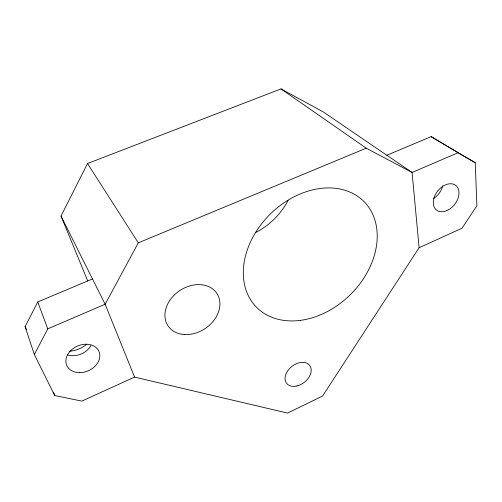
<?xml version="1.0" encoding="UTF-8"?>
<svg xmlns="http://www.w3.org/2000/svg" width="502" height="502" viewBox="0 0 502 502"><rect width="100%" height="100%" fill="white"/><g stroke="black" fill="none" stroke-linecap="round" stroke-linejoin="round"><path stroke-width="0.75" d="M87.762 281.032L61.006 216.029L87.511 163.526L280.969 88.91L322.999 111.751L412.079 172.468L419.107 247.724L322.573 396.022L287.577 413.09L134.58 377.109L81.807 401.111L54.731 395.532L34.349 354.537L25.1 326.626L37.763 301.947L92.487 278.949M34.349 354.537L47.765 328.86L105.138 304.231L138.307 242.842L366.265 148.19L412.079 172.468L458.031 152.746L475.237 162.736L476.9 205.751L462.022 228.209L419.107 247.724M386.829 155.256L431.118 136.644L475.237 162.736M431.118 136.644L458.031 152.746M280.969 88.91L366.265 148.19M87.511 163.526L138.307 242.842M61.006 216.029L105.138 304.231L134.58 377.109M25.1 326.626L26.468 329.4M37.763 301.947L47.765 328.86M53.72 392.589L54.731 395.532M288.117 200.336A63.484 52.999 -45.8 0 1 255.706 232.489M442.689 185.815A15.229 10.737 -52.4 0 1 433.439 198.579M90.831 345.614A17.062 13.316 -22.7 0 1 67.419 354.788M86.815 344.203A24.617 19.409 -22.2 0 1 69.652 351.218M300.51 320.345A75.363 56.808 -44.3 0 0 372.497 213.821A75.363 56.808 -44.3 0 0 257.777 229.069A75.363 56.808 -44.3 0 0 300.51 320.345M184.698 334.564A29.329 22.828 -33.6 0 0 219.148 298.326A29.329 22.828 -33.6 0 0 173.435 295.916A29.329 22.828 -33.6 0 0 184.698 334.564M296.958 385.969A14.608 10.103 -38.1 0 0 309.985 365.858A14.608 10.103 -38.1 0 0 287.42 371.26A14.608 10.103 -38.1 0 0 296.958 385.969M446.818 210.62A15.644 10.806 -52 0 0 456.908 186.531A15.644 10.806 -52 0 0 434.676 196.1A15.644 10.806 -52 0 0 446.818 210.62M79.398 372.647A17.576 13.485 -23.4 0 0 98.994 351.482A17.576 13.485 -23.4 0 0 70.173 351.18A17.576 13.485 -23.4 0 0 79.398 372.647"/></g></svg>
